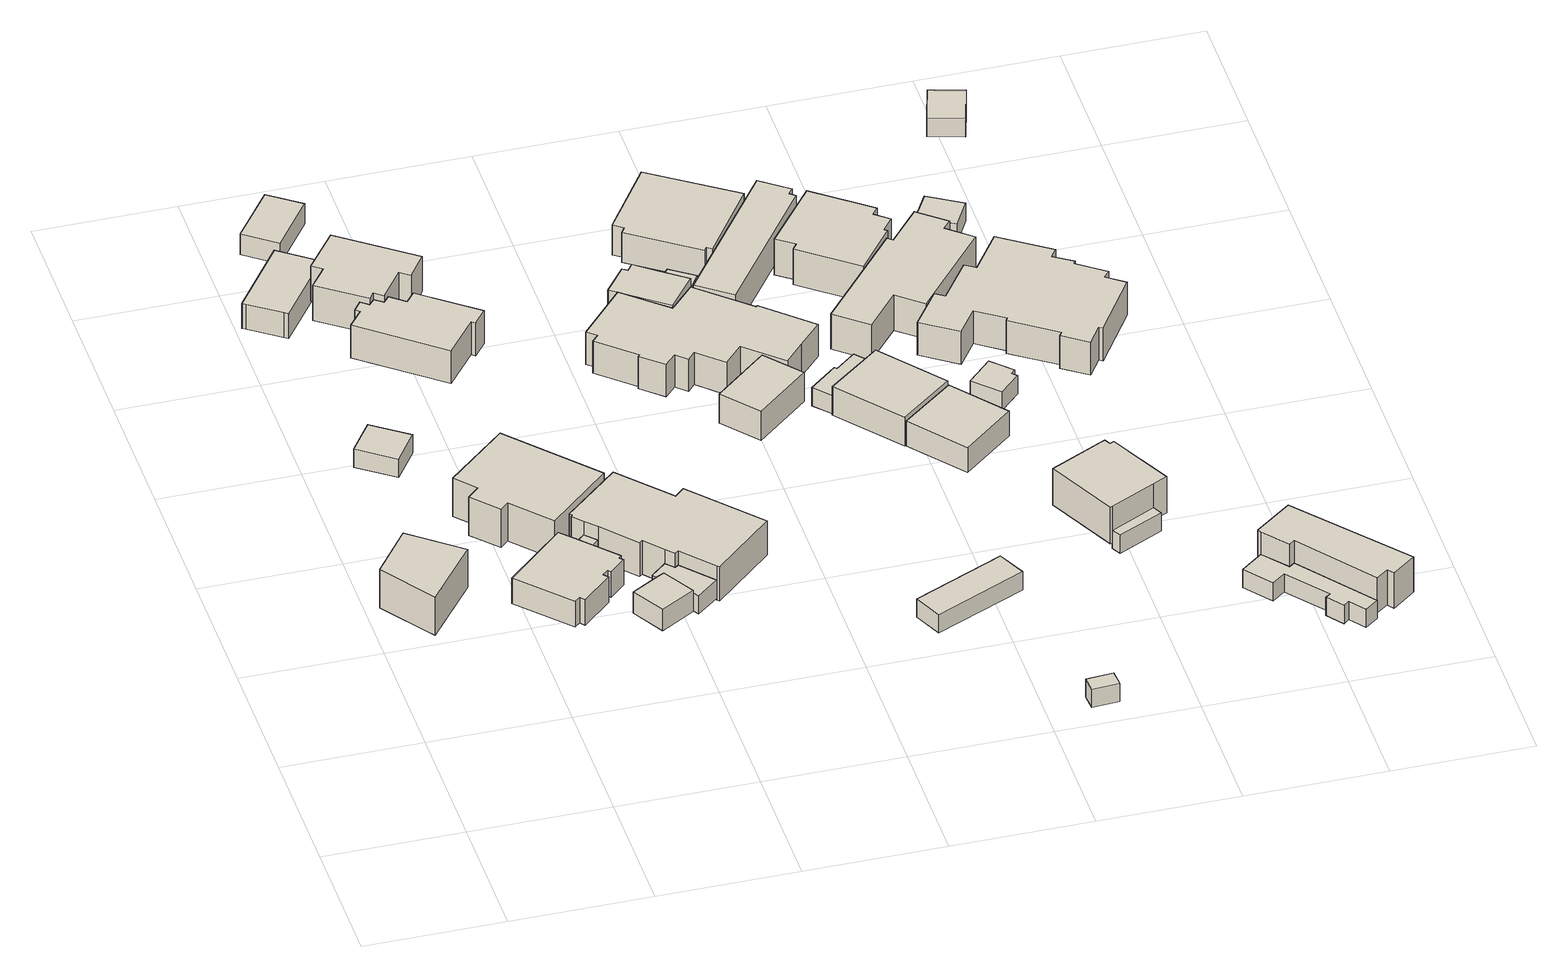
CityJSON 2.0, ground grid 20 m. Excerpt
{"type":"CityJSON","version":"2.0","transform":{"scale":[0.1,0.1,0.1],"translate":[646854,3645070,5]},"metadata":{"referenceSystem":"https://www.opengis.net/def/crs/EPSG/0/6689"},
"CityObjects":{
"building1":{"type":"Building","attributes":{"対照番号":"32159","class":"3001","usage":"411","yearOfConstruction":1996,"measuredHeight":7.1,"storeysAboveGround":2,"storeysBelowGround":0,"RiverFloodingRiskAttribute.description":"1","RiverFloodingRiskAttribute.rank":"3","RiverFloodingRiskAttribute.depth":3.49,"RiverFloodingRiskAttribute.adminType":"1","RiverFloodingRiskAttribute.scale":"2","RiverFloodingRiskAttribute.duration":63.1,"HighTideRiskAttribute.description":"1","HighTideRiskAttribute.rankOrg":"4","HighTideRiskAttribute.depth":1.55,"BuildingDetailAttribute.totalFloorArea":108,"BuildingDetailAttribute.buildingFootprintArea":60,"BuildingDetailAttribute.buildingStructureType":"604","BuildingDetailAttribute.buildingStructureOrgType":"604","BuildingDetailAttribute.urbanPlanType":"21","BuildingDetailAttribute.majorUsage":"411","BuildingDetailAttribute.orgUsage2":"4111","BuildingDetailAttribute.surveyYear":2022,"BuildingIDAttribute.prefecture":"43","BuildingIDAttribute.city":"43206"},"geometry":[{"type":"Solid","lod":"1","boundaries":[[[[0,1,2,3]],[[2,4,5,3]],[[1,6,4,2]],[[0,7,6,1]],[[3,5,7,0]],[[4,6,7,5]]]]}]},
"building2":{"type":"Building","attributes":{"class":"3003","usage":"461","yearOfConstruction":"0001","measuredHeight":-9999,"storeysAboveGround":9999,"storeysBelowGround":9999,"RiverFloodingRiskAttribute.description":"1","RiverFloodingRiskAttribute.rank":"3","RiverFloodingRiskAttribute.depth":3.47,"RiverFloodingRiskAttribute.adminType":"1","RiverFloodingRiskAttribute.scale":"2","RiverFloodingRiskAttribute.duration":28.4,"HighTideRiskAttribute.description":"1","HighTideRiskAttribute.rankOrg":"4","HighTideRiskAttribute.depth":2.12,"BuildingDetailAttribute.totalFloorArea":-9999,"BuildingDetailAttribute.buildingFootprintArea":-9999,"BuildingDetailAttribute.buildingStructureType":"611","BuildingDetailAttribute.buildingStructureOrgType":"611","BuildingDetailAttribute.urbanPlanType":"21","BuildingDetailAttribute.majorUsage":"461","BuildingDetailAttribute.orgUsage2":"9999","BuildingDetailAttribute.surveyYear":"0001","BuildingIDAttribute.prefecture":"43","BuildingIDAttribute.city":"43206"},"geometry":[{"type":"Solid","lod":"1","boundaries":[[[[8,9,10,11]],[[10,12,13,11]],[[9,14,12,10]],[[8,15,14,9]],[[11,13,15,8]],[[12,14,15,13]]]]}]},
"building3":{"type":"Building","attributes":{"対照番号":"32156","class":"3001","usage":"411","yearOfConstruction":"0001","measuredHeight":5.7,"storeysAboveGround":2,"storeysBelowGround":0,"RiverFloodingRiskAttribute.description":"1","RiverFloodingRiskAttribute.rank":"3","RiverFloodingRiskAttribute.depth":3.27,"RiverFloodingRiskAttribute.adminType":"1","RiverFloodingRiskAttribute.scale":"2","RiverFloodingRiskAttribute.duration":23.8,"HighTideRiskAttribute.description":"1","HighTideRiskAttribute.rankOrg":"4","HighTideRiskAttribute.depth":1.44,"BuildingDetailAttribute.totalFloorArea":180,"BuildingDetailAttribute.buildingFootprintArea":120,"BuildingDetailAttribute.buildingStructureType":"601","BuildingDetailAttribute.buildingStructureOrgType":"601","BuildingDetailAttribute.urbanPlanType":"21","BuildingDetailAttribute.majorUsage":"411","BuildingDetailAttribute.orgUsage2":"4111","BuildingDetailAttribute.surveyYear":2022,"BuildingIDAttribute.prefecture":"43","BuildingIDAttribute.city":"43206"},"geometry":[{"type":"Solid","lod":"1","boundaries":[[[[16,17,18,19,20,21,22,23,24,25,26,27,28,29]],[[28,30,31,29]],[[27,32,30,28]],[[26,33,32,27]],[[25,34,33,26]],[[24,35,34,25]],[[23,36,35,24]],[[22,37,36,23]],[[21,38,37,22]],[[20,39,38,21]],[[19,40,39,20]],[[18,41,40,19]],[[17,42,41,18]],[[16,43,42,17]],[[29,31,43,16]],[[30,32,33,34,35,36,37,38,39,40,41,42,43,31]]]]}]},
"building4":{"type":"Building","attributes":{"対照番号":"32225","class":"3001","usage":"411","yearOfConstruction":1994,"measuredHeight":4.4,"storeysAboveGround":1,"storeysBelowGround":0,"RiverFloodingRiskAttribute.description":"1","RiverFloodingRiskAttribute.rank":"3","RiverFloodingRiskAttribute.depth":3.31,"RiverFloodingRiskAttribute.adminType":"1","RiverFloodingRiskAttribute.scale":"2","RiverFloodingRiskAttribute.duration":29.3,"HighTideRiskAttribute.description":"1","HighTideRiskAttribute.rankOrg":"4","HighTideRiskAttribute.depth":1.59,"BuildingDetailAttribute.totalFloorArea":74,"BuildingDetailAttribute.buildingFootprintArea":74,"BuildingDetailAttribute.buildingStructureType":"604","BuildingDetailAttribute.buildingStructureOrgType":"604","BuildingDetailAttribute.urbanPlanType":"21","BuildingDetailAttribute.majorUsage":"411","BuildingDetailAttribute.orgUsage2":"4111","BuildingDetailAttribute.surveyYear":2022,"BuildingIDAttribute.prefecture":"43","BuildingIDAttribute.city":"43206"},"geometry":[{"type":"Solid","lod":"1","boundaries":[[[[44,45,46,47,48,49]],[[48,50,51,49]],[[47,52,50,48]],[[46,53,52,47]],[[45,54,53,46]],[[44,55,54,45]],[[49,51,55,44]],[[50,52,53,54,55,51]]]]}]},
"building5":{"type":"Building","attributes":{"対照番号":"32160","class":"3001","usage":"411","yearOfConstruction":1995,"measuredHeight":8.2,"storeysAboveGround":2,"storeysBelowGround":0,"RiverFloodingRiskAttribute.description":"1","RiverFloodingRiskAttribute.rank":"3","RiverFloodingRiskAttribute.depth":3.23,"RiverFloodingRiskAttribute.adminType":"1","RiverFloodingRiskAttribute.scale":"2","RiverFloodingRiskAttribute.duration":25.5,"HighTideRiskAttribute.description":"1","HighTideRiskAttribute.rankOrg":"4","HighTideRiskAttribute.depth":1.36,"BuildingDetailAttribute.totalFloorArea":211,"BuildingDetailAttribute.buildingFootprintArea":147,"BuildingDetailAttribute.buildingStructureType":"601","BuildingDetailAttribute.buildingStructureOrgType":"601","BuildingDetailAttribute.urbanPlanType":"21","BuildingDetailAttribute.majorUsage":"411","BuildingDetailAttribute.orgUsage2":"4111","BuildingDetailAttribute.surveyYear":2022,"BuildingIDAttribute.prefecture":"43","BuildingIDAttribute.city":"43206"},"geometry":[{"type":"Solid","lod":"1","boundaries":[[[[56,57,58,59,60,61,62,63]],[[62,64,65,63]],[[61,66,64,62]],[[60,67,66,61]],[[59,68,67,60]],[[58,69,68,59]],[[57,70,69,58]],[[56,71,70,57]],[[63,65,71,56]],[[64,66,67,68,69,70,71,65]]]]}]},
"building6":{"type":"Building","attributes":{"class":"3003","usage":"461","yearOfConstruction":"0001","measuredHeight":-9999,"storeysAboveGround":9999,"storeysBelowGround":9999,"RiverFloodingRiskAttribute.description":"1","RiverFloodingRiskAttribute.rank":"3","RiverFloodingRiskAttribute.depth":3.23,"RiverFloodingRiskAttribute.adminType":"1","RiverFloodingRiskAttribute.scale":"2","RiverFloodingRiskAttribute.duration":23.8,"HighTideRiskAttribute.description":"1","HighTideRiskAttribute.rankOrg":"4","HighTideRiskAttribute.depth":1.39,"BuildingDetailAttribute.totalFloorArea":-9999,"BuildingDetailAttribute.buildingFootprintArea":-9999,"BuildingDetailAttribute.buildingStructureType":"611","BuildingDetailAttribute.buildingStructureOrgType":"611","BuildingDetailAttribute.urbanPlanType":"21","BuildingDetailAttribute.majorUsage":"461","BuildingDetailAttribute.orgUsage2":"9999","BuildingDetailAttribute.surveyYear":"0001","BuildingIDAttribute.prefecture":"43","BuildingIDAttribute.city":"43206"},"geometry":[{"type":"Solid","lod":"1","boundaries":[[[[72,73,74,75]],[[74,76,77,75]],[[73,78,76,74]],[[72,79,78,73]],[[75,77,79,72]],[[76,78,79,77]]]]}]},
"building7":{"type":"Building","attributes":{"対照番号":"32155","class":"3001","usage":"411","yearOfConstruction":"0001","measuredHeight":4,"storeysAboveGround":1,"storeysBelowGround":0,"RiverFloodingRiskAttribute.description":"1","RiverFloodingRiskAttribute.rank":"3","RiverFloodingRiskAttribute.depth":3.7,"RiverFloodingRiskAttribute.adminType":"1","RiverFloodingRiskAttribute.scale":"2","RiverFloodingRiskAttribute.duration":27.9,"HighTideRiskAttribute.description":"1","HighTideRiskAttribute.rankOrg":"4","HighTideRiskAttribute.depth":1.12,"BuildingDetailAttribute.totalFloorArea":32,"BuildingDetailAttribute.buildingFootprintArea":32,"BuildingDetailAttribute.buildingStructureType":"601","BuildingDetailAttribute.buildingStructureOrgType":"601","BuildingDetailAttribute.urbanPlanType":"21","BuildingDetailAttribute.majorUsage":"411","BuildingDetailAttribute.orgUsage2":"4111","BuildingDetailAttribute.surveyYear":2022,"BuildingIDAttribute.prefecture":"43","BuildingIDAttribute.city":"43206"},"geometry":[{"type":"Solid","lod":"1","boundaries":[[[[80,81,82,83,84]],[[83,85,86,84]],[[82,87,85,83]],[[81,88,87,82]],[[80,89,88,81]],[[84,86,89,80]],[[85,87,88,89,86]]]]}]},
"building8":{"type":"Building","attributes":{"class":"3001","usage":"461","yearOfConstruction":"0001","measuredHeight":3.7,"storeysAboveGround":9999,"storeysBelowGround":9999,"RiverFloodingRiskAttribute.description":"1","RiverFloodingRiskAttribute.rank":"1","RiverFloodingRiskAttribute.depth":0.01,"RiverFloodingRiskAttribute.adminType":"1","RiverFloodingRiskAttribute.scale":"1","RiverFloodingRiskAttribute.duration":29.3,"HighTideRiskAttribute.description":"1","HighTideRiskAttribute.rankOrg":"4","HighTideRiskAttribute.depth":1.76,"BuildingDetailAttribute.totalFloorArea":-9999,"BuildingDetailAttribute.buildingFootprintArea":-9999,"BuildingDetailAttribute.buildingStructureType":"611","BuildingDetailAttribute.buildingStructureOrgType":"611","BuildingDetailAttribute.urbanPlanType":"21","BuildingDetailAttribute.majorUsage":"461","BuildingDetailAttribute.orgUsage2":"9999","BuildingDetailAttribute.surveyYear":"0001","BuildingIDAttribute.prefecture":"43","BuildingIDAttribute.city":"43206"},"geometry":[{"type":"Solid","lod":"1","boundaries":[[[[90,91,92,93]],[[92,94,95,93]],[[91,96,94,92]],[[90,97,96,91]],[[93,95,97,90]],[[94,96,97,95]]]]}]},
"building9":{"type":"Building","attributes":{"対照番号":"32165","class":"3001","usage":"411","yearOfConstruction":"0001","measuredHeight":6.4,"storeysAboveGround":2,"storeysBelowGround":0,"RiverFloodingRiskAttribute.description":"1","RiverFloodingRiskAttribute.rank":"2","RiverFloodingRiskAttribute.depth":2.99,"RiverFloodingRiskAttribute.adminType":"1","RiverFloodingRiskAttribute.scale":"2","RiverFloodingRiskAttribute.duration":24.2,"HighTideRiskAttribute.description":"1","HighTideRiskAttribute.rankOrg":"4","HighTideRiskAttribute.depth":1.83,"BuildingDetailAttribute.totalFloorArea":191,"BuildingDetailAttribute.buildingFootprintArea":127,"BuildingDetailAttribute.buildingStructureType":"601","BuildingDetailAttribute.buildingStructureOrgType":"601","BuildingDetailAttribute.urbanPlanType":"21","BuildingDetailAttribute.majorUsage":"411","BuildingDetailAttribute.orgUsage2":"4111","BuildingDetailAttribute.surveyYear":2022,"BuildingIDAttribute.prefecture":"43","BuildingIDAttribute.city":"43206"},"geometry":[{"type":"Solid","lod":"1","boundaries":[[[[98,99,100,101,102,103,104,105,106,107,108,109,110,111]],[[110,112,113,111]],[[109,114,112,110]],[[108,115,114,109]],[[107,116,115,108]],[[106,117,116,107]],[[105,118,117,106]],[[104,119,118,105]],[[103,120,119,104]],[[102,121,120,103]],[[101,122,121,102]],[[100,123,122,101]],[[99,124,123,100]],[[98,125,124,99]],[[111,113,125,98]],[[112,114,115,116,117,118,119,120,121,122,123,124,125,113]]]]}]},
"building10":{"type":"Building","attributes":{"対照番号":"32216","class":"3001","usage":"411","yearOfConstruction":1990,"measuredHeight":7.5,"storeysAboveGround":2,"storeysBelowGround":0,"RiverFloodingRiskAttribute.description":"1","RiverFloodingRiskAttribute.rank":"2","RiverFloodingRiskAttribute.depth":2.83,"RiverFloodingRiskAttribute.adminType":"1","RiverFloodingRiskAttribute.scale":"2","RiverFloodingRiskAttribute.duration":21.7,"HighTideRiskAttribute.description":"1","HighTideRiskAttribute.rankOrg":"4","HighTideRiskAttribute.depth":1.32,"BuildingDetailAttribute.totalFloorArea":242,"BuildingDetailAttribute.buildingFootprintArea":161,"BuildingDetailAttribute.buildingStructureType":"601","BuildingDetailAttribute.buildingStructureOrgType":"601","BuildingDetailAttribute.urbanPlanType":"21","BuildingDetailAttribute.majorUsage":"411","BuildingDetailAttribute.orgUsage2":"4111","BuildingDetailAttribute.surveyYear":2022,"BuildingIDAttribute.prefecture":"43","BuildingIDAttribute.city":"43206"},"geometry":[{"type":"Solid","lod":"1","boundaries":[[[[126,127,128,129,130,131,132,133,134,135]],[[134,136,137,135]],[[133,138,136,134]],[[132,139,138,133]],[[131,140,139,132]],[[130,141,140,131]],[[129,142,141,130]],[[128,143,142,129]],[[127,144,143,128]],[[126,145,144,127]],[[135,137,145,126]],[[136,138,139,140,141,142,143,144,145,137]]]]}]},
"building11":{"type":"Building","attributes":{"class":"3003","usage":"461","yearOfConstruction":"0001","measuredHeight":-9999,"storeysAboveGround":9999,"storeysBelowGround":9999,"RiverFloodingRiskAttribute.description":"1","RiverFloodingRiskAttribute.rank":"3","RiverFloodingRiskAttribute.depth":3.06,"RiverFloodingRiskAttribute.adminType":"1","RiverFloodingRiskAttribute.scale":"2","RiverFloodingRiskAttribute.duration":23.8,"HighTideRiskAttribute.description":"1","HighTideRiskAttribute.rankOrg":"4","HighTideRiskAttribute.depth":1.4,"BuildingDetailAttribute.totalFloorArea":-9999,"BuildingDetailAttribute.buildingFootprintArea":-9999,"BuildingDetailAttribute.buildingStructureType":"611","BuildingDetailAttribute.buildingStructureOrgType":"611","BuildingDetailAttribute.urbanPlanType":"21","BuildingDetailAttribute.majorUsage":"461","BuildingDetailAttribute.orgUsage2":"9999","BuildingDetailAttribute.surveyYear":"0001","BuildingIDAttribute.prefecture":"43","BuildingIDAttribute.city":"43206"},"geometry":[{"type":"Solid","lod":"1","boundaries":[[[[146,147,148,149,150,151,152,153,154]],[[153,155,156,154]],[[152,157,155,153]],[[151,158,157,152]],[[150,159,158,151]],[[149,160,159,150]],[[148,161,160,149]],[[147,162,161,148]],[[146,163,162,147]],[[154,156,163,146]],[[155,157,158,159,160,161,162,163,156]]]]}]},
"building12":{"type":"Building","attributes":{"対照番号":"32157","class":"3001","usage":"411","yearOfConstruction":"0001","measuredHeight":7.3,"storeysAboveGround":2,"storeysBelowGround":0,"RiverFloodingRiskAttribute.description":"1","RiverFloodingRiskAttribute.rank":"3","RiverFloodingRiskAttribute.depth":3.15,"RiverFloodingRiskAttribute.adminType":"1","RiverFloodingRiskAttribute.scale":"2","RiverFloodingRiskAttribute.duration":23.8,"HighTideRiskAttribute.description":"1","HighTideRiskAttribute.rankOrg":"4","HighTideRiskAttribute.depth":1.4,"BuildingDetailAttribute.totalFloorArea":399,"BuildingDetailAttribute.buildingFootprintArea":266,"BuildingDetailAttribute.buildingStructureType":"601","BuildingDetailAttribute.buildingStructureOrgType":"601","BuildingDetailAttribute.urbanPlanType":"21","BuildingDetailAttribute.majorUsage":"411","BuildingDetailAttribute.orgUsage2":"4111","BuildingDetailAttribute.surveyYear":2022,"BuildingIDAttribute.prefecture":"43","BuildingIDAttribute.city":"43206"},"geometry":[{"type":"Solid","lod":"1","boundaries":[[[[164,165,166,167,168,169,170,171,172,173,174,175,176,177,178,179]],[[178,180,181,179]],[[177,182,180,178]],[[176,183,182,177]],[[175,184,183,176]],[[174,185,184,175]],[[173,186,185,174]],[[172,187,186,173]],[[171,188,187,172]],[[170,189,188,171]],[[169,190,189,170]],[[168,191,190,169]],[[167,192,191,168]],[[166,193,192,167]],[[165,194,193,166]],[[164,195,194,165]],[[179,181,195,164]],[[180,182,183,184,185,186,187,188,189,190,191,192,193,194,195,181]]]]}]},
"building13":{"type":"Building","attributes":{"対照番号":"32162","class":"3001","usage":"411","yearOfConstruction":1958,"measuredHeight":5.5,"storeysAboveGround":1,"storeysBelowGround":0,"RiverFloodingRiskAttribute.description":"1","RiverFloodingRiskAttribute.rank":"2","RiverFloodingRiskAttribute.depth":2.77,"RiverFloodingRiskAttribute.adminType":"1","RiverFloodingRiskAttribute.scale":"2","RiverFloodingRiskAttribute.duration":19.9,"HighTideRiskAttribute.description":"1","HighTideRiskAttribute.rankOrg":"4","HighTideRiskAttribute.depth":1.34,"BuildingDetailAttribute.totalFloorArea":32,"BuildingDetailAttribute.buildingFootprintArea":32,"BuildingDetailAttribute.buildingStructureType":"601","BuildingDetailAttribute.buildingStructureOrgType":"601","BuildingDetailAttribute.urbanPlanType":"21","BuildingDetailAttribute.majorUsage":"411","BuildingDetailAttribute.orgUsage2":"4111","BuildingDetailAttribute.surveyYear":2022,"BuildingIDAttribute.prefecture":"43","BuildingIDAttribute.city":"43206"},"geometry":[{"type":"Solid","lod":"1","boundaries":[[[[196,197,198,199,200,201,202]],[[201,203,204,202]],[[200,205,203,201]],[[199,206,205,200]],[[198,207,206,199]],[[197,208,207,198]],[[196,209,208,197]],[[202,204,209,196]],[[203,205,206,207,208,209,204]]]]}]},
"building14":{"type":"Building","attributes":{"対照番号":"32136","class":"3001","usage":"402","yearOfConstruction":2009,"measuredHeight":-9999,"storeysAboveGround":1,"storeysBelowGround":0,"RiverFloodingRiskAttribute.description":"1","RiverFloodingRiskAttribute.rank":"3","RiverFloodingRiskAttribute.depth":3.44,"RiverFloodingRiskAttribute.adminType":"1","RiverFloodingRiskAttribute.scale":"2","RiverFloodingRiskAttribute.duration":55.1,"HighTideRiskAttribute.description":"1","HighTideRiskAttribute.rankOrg":"2","HighTideRiskAttribute.depth":0.38,"BuildingDetailAttribute.totalFloorArea":66,"BuildingDetailAttribute.buildingFootprintArea":66,"BuildingDetailAttribute.buildingStructureType":"604","BuildingDetailAttribute.buildingStructureOrgType":"604","BuildingDetailAttribute.urbanPlanType":"21","BuildingDetailAttribute.majorUsage":"402","BuildingDetailAttribute.orgUsage2":"4023","BuildingDetailAttribute.surveyYear":2022,"BuildingIDAttribute.prefecture":"43","BuildingIDAttribute.city":"43206"},"geometry":[{"type":"Solid","lod":"1","boundaries":[[[[210,211,212,213]],[[212,214,215,213]],[[211,216,214,212]],[[210,217,216,211]],[[213,215,217,210]],[[214,216,217,215]]]]}]},
"building15":{"type":"Building","attributes":{"対照番号":"32152","class":"3001","usage":"411","yearOfConstruction":1964,"measuredHeight":7.7,"storeysAboveGround":1,"storeysBelowGround":0,"RiverFloodingRiskAttribute.description":"1","RiverFloodingRiskAttribute.rank":"2","RiverFloodingRiskAttribute.depth":2.77,"RiverFloodingRiskAttribute.adminType":"1","RiverFloodingRiskAttribute.scale":"2","RiverFloodingRiskAttribute.duration":19.9,"HighTideRiskAttribute.description":"1","HighTideRiskAttribute.rankOrg":"4","HighTideRiskAttribute.depth":1.28,"BuildingDetailAttribute.totalFloorArea":314,"BuildingDetailAttribute.buildingFootprintArea":314,"BuildingDetailAttribute.buildingStructureType":"601","BuildingDetailAttribute.buildingStructureOrgType":"601","BuildingDetailAttribute.urbanPlanType":"21","BuildingDetailAttribute.majorUsage":"411","BuildingDetailAttribute.orgUsage2":"4111","BuildingDetailAttribute.surveyYear":2022,"BuildingIDAttribute.prefecture":"43","BuildingIDAttribute.city":"43206"},"geometry":[{"type":"Solid","lod":"1","boundaries":[[[[218,219,220,221,222,223,224,225,226,227,228,229,230,231,232,233,234,235,236]],[[235,237,238,236]],[[234,239,237,235]],[[233,240,239,234]],[[232,241,240,233]],[[231,242,241,232]],[[230,243,242,231]],[[229,244,243,230]],[[228,245,244,229]],[[227,246,245,228]],[[226,247,246,227]],[[225,248,247,226]],[[224,249,248,225]],[[223,250,249,224]],[[222,251,250,223]],[[221,252,251,222]],[[220,253,252,221]],[[219,254,253,220]],[[218,255,254,219]],[[236,238,255,218]],[[237,239,240,241,242,243,244,245,246,247,248,249,250,251,252,253,254,255,238]]]]}]},
"building16":{"type":"Building","attributes":{"対照番号":"32151","class":"3001","usage":"411","yearOfConstruction":1964,"measuredHeight":5.3,"storeysAboveGround":1,"storeysBelowGround":0,"RiverFloodingRiskAttribute.description":"1","RiverFloodingRiskAttribute.rank":"3","RiverFloodingRiskAttribute.depth":3.09,"RiverFloodingRiskAttribute.adminType":"1","RiverFloodingRiskAttribute.scale":"2","RiverFloodingRiskAttribute.duration":23.1,"HighTideRiskAttribute.description":"1","HighTideRiskAttribute.rankOrg":"4","HighTideRiskAttribute.depth":1.41,"BuildingDetailAttribute.totalFloorArea":60,"BuildingDetailAttribute.buildingFootprintArea":60,"BuildingDetailAttribute.buildingStructureType":"601","BuildingDetailAttribute.buildingStructureOrgType":"601","BuildingDetailAttribute.urbanPlanType":"21","BuildingDetailAttribute.majorUsage":"411","BuildingDetailAttribute.orgUsage2":"4111","BuildingDetailAttribute.surveyYear":2022,"BuildingIDAttribute.prefecture":"43","BuildingIDAttribute.city":"43206"},"geometry":[{"type":"Solid","lod":"1","boundaries":[[[[256,257,258,259]],[[258,260,261,259]],[[257,262,260,258]],[[256,263,262,257]],[[259,261,263,256]],[[260,262,263,261]]]]}]},
"building17":{"type":"Building","attributes":{"対照番号":"32078","class":"3001","usage":"452","yearOfConstruction":"0001","measuredHeight":-9999,"storeysAboveGround":1,"storeysBelowGround":0,"RiverFloodingRiskAttribute.description":"1","RiverFloodingRiskAttribute.rank":"3","RiverFloodingRiskAttribute.depth":3.56,"RiverFloodingRiskAttribute.adminType":"1","RiverFloodingRiskAttribute.scale":"2","RiverFloodingRiskAttribute.duration":55.1,"HighTideRiskAttribute.description":"1","HighTideRiskAttribute.rankOrg":"1","HighTideRiskAttribute.depth":0.26,"BuildingDetailAttribute.totalFloorArea":9,"BuildingDetailAttribute.buildingFootprintArea":9,"BuildingDetailAttribute.buildingStructureType":"601","BuildingDetailAttribute.buildingStructureOrgType":"601","BuildingDetailAttribute.urbanPlanType":"21","BuildingDetailAttribute.majorUsage":"452","BuildingDetailAttribute.orgUsage2":"4521","BuildingDetailAttribute.surveyYear":2022,"BuildingIDAttribute.prefecture":"43","BuildingIDAttribute.city":"43206"},"geometry":[{"type":"Solid","lod":"1","boundaries":[[[[264,265,266,267]],[[266,268,269,267]],[[265,270,268,266]],[[264,271,270,265]],[[267,269,271,264]],[[268,270,271,269]]]]}]},
"building18":{"type":"Building","attributes":{"class":"3003","usage":"461","yearOfConstruction":"0001","measuredHeight":-9999,"storeysAboveGround":9999,"storeysBelowGround":9999,"RiverFloodingRiskAttribute.description":"1","RiverFloodingRiskAttribute.rank":"2","RiverFloodingRiskAttribute.depth":2.81,"RiverFloodingRiskAttribute.adminType":"1","RiverFloodingRiskAttribute.scale":"2","RiverFloodingRiskAttribute.duration":19.9,"HighTideRiskAttribute.description":"1","HighTideRiskAttribute.rankOrg":"4","HighTideRiskAttribute.depth":1.3,"BuildingDetailAttribute.totalFloorArea":-9999,"BuildingDetailAttribute.buildingFootprintArea":-9999,"BuildingDetailAttribute.buildingStructureType":"611","BuildingDetailAttribute.buildingStructureOrgType":"611","BuildingDetailAttribute.urbanPlanType":"21","BuildingDetailAttribute.majorUsage":"461","BuildingDetailAttribute.orgUsage2":"9999","BuildingDetailAttribute.surveyYear":"0001","BuildingIDAttribute.prefecture":"43","BuildingIDAttribute.city":"43206"},"geometry":[{"type":"Solid","lod":"1","boundaries":[[[[272,273,274,275]],[[274,276,277,275]],[[273,278,276,274]],[[272,279,278,273]],[[275,277,279,272]],[[276,278,279,277]]]]}]},
"building19":{"type":"Building","attributes":{"対照番号":"32222","class":"3001","usage":"411","yearOfConstruction":1950,"measuredHeight":6.8,"storeysAboveGround":2,"storeysBelowGround":0,"RiverFloodingRiskAttribute.description":"1","RiverFloodingRiskAttribute.rank":"2","RiverFloodingRiskAttribute.depth":2.84,"RiverFloodingRiskAttribute.adminType":"1","RiverFloodingRiskAttribute.scale":"2","RiverFloodingRiskAttribute.duration":22.4,"HighTideRiskAttribute.description":"1","HighTideRiskAttribute.rankOrg":"4","HighTideRiskAttribute.depth":1.65,"BuildingDetailAttribute.totalFloorArea":144,"BuildingDetailAttribute.buildingFootprintArea":96,"BuildingDetailAttribute.buildingStructureType":"601","BuildingDetailAttribute.buildingStructureOrgType":"601","BuildingDetailAttribute.urbanPlanType":"21","BuildingDetailAttribute.majorUsage":"411","BuildingDetailAttribute.orgUsage2":"4111","BuildingDetailAttribute.surveyYear":2022,"BuildingIDAttribute.prefecture":"43","BuildingIDAttribute.city":"43206"},"geometry":[{"type":"Solid","lod":"1","boundaries":[[[[280,281,282,283,284,285,286,287]],[[286,288,289,287]],[[285,290,288,286]],[[284,291,290,285]],[[283,292,291,284]],[[282,293,292,283]],[[281,294,293,282]],[[280,295,294,281]],[[287,289,295,280]],[[288,290,291,292,293,294,295,289]]]]}]},
"building20":{"type":"Building","attributes":{"class":"3003","usage":"461","yearOfConstruction":"0001","measuredHeight":-9999,"storeysAboveGround":9999,"storeysBelowGround":9999,"RiverFloodingRiskAttribute.description":"1","RiverFloodingRiskAttribute.rank":"2","RiverFloodingRiskAttribute.depth":2.95,"RiverFloodingRiskAttribute.adminType":"1","RiverFloodingRiskAttribute.scale":"2","RiverFloodingRiskAttribute.duration":18.8,"HighTideRiskAttribute.description":"1","HighTideRiskAttribute.rankOrg":"4","HighTideRiskAttribute.depth":1.25,"BuildingDetailAttribute.totalFloorArea":-9999,"BuildingDetailAttribute.buildingFootprintArea":-9999,"BuildingDetailAttribute.buildingStructureType":"611","BuildingDetailAttribute.buildingStructureOrgType":"611","BuildingDetailAttribute.urbanPlanType":"21","BuildingDetailAttribute.majorUsage":"461","BuildingDetailAttribute.orgUsage2":"9999","BuildingDetailAttribute.surveyYear":"0001","BuildingIDAttribute.prefecture":"43","BuildingIDAttribute.city":"43206"},"geometry":[{"type":"Solid","lod":"1","boundaries":[[[[296,297,298,299,300,301]],[[300,302,303,301]],[[299,304,302,300]],[[298,305,304,299]],[[297,306,305,298]],[[296,307,306,297]],[[301,303,307,296]],[[302,304,305,306,307,303]]]]}]},
"building21":{"type":"Building","attributes":{"対照番号":"32149","class":"3001","usage":"411","yearOfConstruction":1961,"measuredHeight":5.4,"storeysAboveGround":1,"storeysBelowGround":0,"RiverFloodingRiskAttribute.description":"1","RiverFloodingRiskAttribute.rank":"3","RiverFloodingRiskAttribute.depth":3.04,"RiverFloodingRiskAttribute.adminType":"1","RiverFloodingRiskAttribute.scale":"2","RiverFloodingRiskAttribute.duration":18.8,"HighTideRiskAttribute.description":"1","HighTideRiskAttribute.rankOrg":"4","HighTideRiskAttribute.depth":1.06,"BuildingDetailAttribute.totalFloorArea":87,"BuildingDetailAttribute.buildingFootprintArea":87,"BuildingDetailAttribute.buildingStructureType":"601","BuildingDetailAttribute.buildingStructureOrgType":"601","BuildingDetailAttribute.urbanPlanType":"21","BuildingDetailAttribute.majorUsage":"411","BuildingDetailAttribute.orgUsage2":"4111","BuildingDetailAttribute.surveyYear":2022,"BuildingIDAttribute.prefecture":"43","BuildingIDAttribute.city":"43206"},"geometry":[{"type":"Solid","lod":"1","boundaries":[[[[308,309,310,311]],[[310,312,313,311]],[[309,314,312,310]],[[308,315,314,309]],[[311,313,315,308]],[[312,314,315,313]]]]}]},
"building22":{"type":"Building","attributes":{"対照番号":"32217","class":"3001","usage":"411","yearOfConstruction":1970,"measuredHeight":6,"storeysAboveGround":2,"storeysBelowGround":0,"RiverFloodingRiskAttribute.description":"1","RiverFloodingRiskAttribute.rank":"1","RiverFloodingRiskAttribute.depth":0.01,"RiverFloodingRiskAttribute.adminType":"1","RiverFloodingRiskAttribute.scale":"1","RiverFloodingRiskAttribute.duration":19.9,"HighTideRiskAttribute.description":"1","HighTideRiskAttribute.rankOrg":"4","HighTideRiskAttribute.depth":2.26,"BuildingDetailAttribute.totalFloorArea":212,"BuildingDetailAttribute.buildingFootprintArea":142,"BuildingDetailAttribute.buildingStructureType":"601","BuildingDetailAttribute.buildingStructureOrgType":"601","BuildingDetailAttribute.urbanPlanType":"21","BuildingDetailAttribute.majorUsage":"411","BuildingDetailAttribute.orgUsage2":"4111","BuildingDetailAttribute.surveyYear":2022,"BuildingIDAttribute.prefecture":"43","BuildingIDAttribute.city":"43206"},"geometry":[{"type":"Solid","lod":"1","boundaries":[[[[316,317,318,319,320,321]],[[320,322,323,321]],[[319,324,322,320]],[[318,325,324,319]],[[317,326,325,318]],[[316,327,326,317]],[[321,323,327,316]],[[322,324,325,326,327,323]]]]}]},
"building23":{"type":"Building","attributes":{"対照番号":"32148","class":"3001","usage":"411","yearOfConstruction":1976,"measuredHeight":4.9,"storeysAboveGround":1,"storeysBelowGround":0,"RiverFloodingRiskAttribute.description":"1","RiverFloodingRiskAttribute.rank":"3","RiverFloodingRiskAttribute.depth":3.08,"RiverFloodingRiskAttribute.adminType":"1","RiverFloodingRiskAttribute.scale":"2","RiverFloodingRiskAttribute.duration":18.8,"HighTideRiskAttribute.description":"1","HighTideRiskAttribute.rankOrg":"4","HighTideRiskAttribute.depth":1.23,"BuildingDetailAttribute.totalFloorArea":48,"BuildingDetailAttribute.buildingFootprintArea":48,"BuildingDetailAttribute.buildingStructureType":"604","BuildingDetailAttribute.buildingStructureOrgType":"604","BuildingDetailAttribute.urbanPlanType":"21","BuildingDetailAttribute.majorUsage":"411","BuildingDetailAttribute.orgUsage2":"4111","BuildingDetailAttribute.surveyYear":2022,"BuildingIDAttribute.prefecture":"43","BuildingIDAttribute.city":"43206"},"geometry":[{"type":"Solid","lod":"1","boundaries":[[[[328,329,330,331]],[[330,332,333,331]],[[329,334,332,330]],[[328,335,334,329]],[[331,333,335,328]],[[332,334,335,333]]]]}]},
"building24":{"type":"Building","attributes":{"対照番号":"32154","class":"3001","usage":"402","yearOfConstruction":1982,"measuredHeight":8.4,"storeysAboveGround":2,"storeysBelowGround":0,"RiverFloodingRiskAttribute.description":"1","RiverFloodingRiskAttribute.rank":"3","RiverFloodingRiskAttribute.depth":3.11,"RiverFloodingRiskAttribute.adminType":"1","RiverFloodingRiskAttribute.scale":"2","RiverFloodingRiskAttribute.duration":22.9,"HighTideRiskAttribute.description":"1","HighTideRiskAttribute.rankOrg":"1","HighTideRiskAttribute.depth":0.08,"BuildingDetailAttribute.totalFloorArea":130,"BuildingDetailAttribute.buildingFootprintArea":65,"BuildingDetailAttribute.buildingStructureType":"604","BuildingDetailAttribute.buildingStructureOrgType":"604","BuildingDetailAttribute.urbanPlanType":"21","BuildingDetailAttribute.majorUsage":"402","BuildingDetailAttribute.orgUsage2":"4021","BuildingDetailAttribute.surveyYear":2022,"BuildingIDAttribute.prefecture":"43","BuildingIDAttribute.city":"43206"},"geometry":[{"type":"Solid","lod":"1","boundaries":[[[[336,337,338,339,340,341,342,343]],[[342,344,345,343]],[[341,346,344,342]],[[340,347,346,341]],[[339,348,347,340]],[[338,349,348,339]],[[337,350,349,338]],[[336,351,350,337]],[[343,345,351,336]],[[344,346,347,348,349,350,351,345]]]]}]},
"building25":{"type":"Building","attributes":{"対照番号":"32209","class":"3001","usage":"411","yearOfConstruction":1970,"measuredHeight":7.7,"storeysAboveGround":2,"storeysBelowGround":0,"RiverFloodingRiskAttribute.description":"1","RiverFloodingRiskAttribute.rank":"1","RiverFloodingRiskAttribute.depth":0.03,"RiverFloodingRiskAttribute.adminType":"1","RiverFloodingRiskAttribute.scale":"1","RiverFloodingRiskAttribute.duration":21.2,"HighTideRiskAttribute.description":"1","HighTideRiskAttribute.rankOrg":"4","HighTideRiskAttribute.depth":2.19,"BuildingDetailAttribute.totalFloorArea":170,"BuildingDetailAttribute.buildingFootprintArea":113,"BuildingDetailAttribute.buildingStructureType":"601","BuildingDetailAttribute.buildingStructureOrgType":"601","BuildingDetailAttribute.urbanPlanType":"21","BuildingDetailAttribute.majorUsage":"411","BuildingDetailAttribute.orgUsage2":"4111","BuildingDetailAttribute.surveyYear":2022,"BuildingIDAttribute.prefecture":"43","BuildingIDAttribute.city":"43206"},"geometry":[{"type":"Solid","lod":"1","boundaries":[[[[352,353,354,355,356,357,358,359,360,361]],[[360,362,363,361]],[[359,364,362,360]],[[358,365,364,359]],[[357,366,365,358]],[[356,367,366,357]],[[355,368,367,356]],[[354,369,368,355]],[[353,370,369,354]],[[352,371,370,353]],[[361,363,371,352]],[[362,364,365,366,367,368,369,370,371,363]]]]}]},
"building26":{"type":"Building","attributes":{"class":"3003","usage":"461","yearOfConstruction":"0001","measuredHeight":-9999,"storeysAboveGround":9999,"storeysBelowGround":9999,"RiverFloodingRiskAttribute.description":"1","RiverFloodingRiskAttribute.rank":"3","RiverFloodingRiskAttribute.depth":3.4,"RiverFloodingRiskAttribute.adminType":"1","RiverFloodingRiskAttribute.scale":"2","RiverFloodingRiskAttribute.duration":22.2,"HighTideRiskAttribute.description":"1","HighTideRiskAttribute.rankOrg":"4","HighTideRiskAttribute.depth":2.94,"BuildingDetailAttribute.totalFloorArea":-9999,"BuildingDetailAttribute.buildingFootprintArea":-9999,"BuildingDetailAttribute.buildingStructureType":"611","BuildingDetailAttribute.buildingStructureOrgType":"611","BuildingDetailAttribute.urbanPlanType":"21","BuildingDetailAttribute.majorUsage":"461","BuildingDetailAttribute.orgUsage2":"9999","BuildingDetailAttribute.surveyYear":"0001","BuildingIDAttribute.prefecture":"43","BuildingIDAttribute.city":"43206"},"geometry":[{"type":"Solid","lod":"1","boundaries":[[[[372,373,374,375]],[[374,376,377,375]],[[373,378,376,374]],[[372,379,378,373]],[[375,377,379,372]],[[376,378,379,377]]]]}]},
"building27":{"type":"Building","attributes":{"対照番号":"32164","class":"3001","usage":"411","yearOfConstruction":1987,"measuredHeight":-9999,"storeysAboveGround":1,"storeysBelowGround":0,"RiverFloodingRiskAttribute.description":"1","RiverFloodingRiskAttribute.rank":"2","RiverFloodingRiskAttribute.depth":2.86,"RiverFloodingRiskAttribute.adminType":"1","RiverFloodingRiskAttribute.scale":"2","RiverFloodingRiskAttribute.duration":18.8,"HighTideRiskAttribute.description":"1","HighTideRiskAttribute.rankOrg":"3","HighTideRiskAttribute.depth":0.85,"BuildingDetailAttribute.totalFloorArea":30,"BuildingDetailAttribute.buildingFootprintArea":30,"BuildingDetailAttribute.buildingStructureType":"601","BuildingDetailAttribute.buildingStructureOrgType":"601","BuildingDetailAttribute.urbanPlanType":"21","BuildingDetailAttribute.majorUsage":"411","BuildingDetailAttribute.orgUsage2":"4111","BuildingDetailAttribute.surveyYear":2022,"BuildingIDAttribute.prefecture":"43","BuildingIDAttribute.city":"43206"},"geometry":[{"type":"Solid","lod":"1","boundaries":[[[[380,381,382,383,384,385]],[[384,386,387,385]],[[383,388,386,384]],[[382,389,388,383]],[[381,390,389,382]],[[380,391,390,381]],[[385,387,391,380]],[[386,388,389,390,391,387]]]]}]},
"building28":{"type":"Building","attributes":{"対照番号":"32153","class":"3001","usage":"411","yearOfConstruction":1970,"measuredHeight":8,"storeysAboveGround":2,"storeysBelowGround":0,"RiverFloodingRiskAttribute.description":"1","RiverFloodingRiskAttribute.rank":"2","RiverFloodingRiskAttribute.depth":2.8,"RiverFloodingRiskAttribute.adminType":"1","RiverFloodingRiskAttribute.scale":"2","RiverFloodingRiskAttribute.duration":21.2,"HighTideRiskAttribute.description":"1","HighTideRiskAttribute.rankOrg":"4","HighTideRiskAttribute.depth":1.71,"BuildingDetailAttribute.totalFloorArea":175,"BuildingDetailAttribute.buildingFootprintArea":117,"BuildingDetailAttribute.buildingStructureType":"601","BuildingDetailAttribute.buildingStructureOrgType":"601","BuildingDetailAttribute.urbanPlanType":"21","BuildingDetailAttribute.majorUsage":"411","BuildingDetailAttribute.orgUsage2":"4111","BuildingDetailAttribute.surveyYear":2022,"BuildingIDAttribute.prefecture":"43","BuildingIDAttribute.city":"43206"},"geometry":[{"type":"Solid","lod":"1","boundaries":[[[[392,393,394,395,396,397,398,399,400,401]],[[400,402,403,401]],[[399,404,402,400]],[[398,405,404,399]],[[397,406,405,398]],[[396,407,406,397]],[[395,408,407,396]],[[394,409,408,395]],[[393,410,409,394]],[[392,411,410,393]],[[401,403,411,392]],[[402,404,405,406,407,408,409,410,411,403]]]]}]},
"building29":{"type":"Building","attributes":{"対照番号":"32150","class":"3001","usage":"411","yearOfConstruction":1906,"measuredHeight":7.1,"storeysAboveGround":1,"storeysBelowGround":0,"RiverFloodingRiskAttribute.description":"1","RiverFloodingRiskAttribute.rank":"2","RiverFloodingRiskAttribute.depth":2.71,"RiverFloodingRiskAttribute.adminType":"1","RiverFloodingRiskAttribute.scale":"2","RiverFloodingRiskAttribute.duration":25.6,"HighTideRiskAttribute.description":"1","HighTideRiskAttribute.rankOrg":"4","HighTideRiskAttribute.depth":1.18,"BuildingDetailAttribute.totalFloorArea":349,"BuildingDetailAttribute.buildingFootprintArea":349,"BuildingDetailAttribute.buildingStructureType":"601","BuildingDetailAttribute.buildingStructureOrgType":"601","BuildingDetailAttribute.urbanPlanType":"21","BuildingDetailAttribute.majorUsage":"411","BuildingDetailAttribute.orgUsage2":"4111","BuildingDetailAttribute.surveyYear":2022,"BuildingIDAttribute.prefecture":"43","BuildingIDAttribute.city":"43206"},"geometry":[{"type":"Solid","lod":"1","boundaries":[[[[412,413,414,415,416,417,418,419,420,421,422,423,424,425,426,427,428,429,430,431,432,433]],[[432,434,435,433]],[[431,436,434,432]],[[430,437,436,431]],[[429,438,437,430]],[[428,439,438,429]],[[427,440,439,428]],[[426,441,440,427]],[[425,442,441,426]],[[424,443,442,425]],[[423,444,443,424]],[[422,445,444,423]],[[421,446,445,422]],[[420,447,446,421]],[[419,448,447,420]],[[418,449,448,419]],[[417,450,449,418]],[[416,451,450,417]],[[415,452,451,416]],[[414,453,452,415]],[[413,454,453,414]],[[412,455,454,413]],[[433,435,455,412]],[[434,436,437,438,439,440,441,442,443,444,445,446,447,448,449,450,451,452,453,454,455,435]]]]}]},
"building30":{"type":"Building","attributes":{"class":"3003","usage":"461","yearOfConstruction":"0001","measuredHeight":-9999,"storeysAboveGround":9999,"storeysBelowGround":9999,"RiverFloodingRiskAttribute.description":"1","RiverFloodingRiskAttribute.rank":"3","RiverFloodingRiskAttribute.depth":3.25,"RiverFloodingRiskAttribute.adminType":"1","RiverFloodingRiskAttribute.scale":"2","RiverFloodingRiskAttribute.duration":22.2,"HighTideRiskAttribute.description":"1","HighTideRiskAttribute.rankOrg":"4","HighTideRiskAttribute.depth":1.12,"BuildingDetailAttribute.totalFloorArea":-9999,"BuildingDetailAttribute.buildingFootprintArea":-9999,"BuildingDetailAttribute.buildingStructureType":"611","BuildingDetailAttribute.buildingStructureOrgType":"611","BuildingDetailAttribute.urbanPlanType":"21","BuildingDetailAttribute.majorUsage":"461","BuildingDetailAttribute.orgUsage2":"9999","BuildingDetailAttribute.surveyYear":"0001","BuildingIDAttribute.prefecture":"43","BuildingIDAttribute.city":"43206"},"geometry":[{"type":"Solid","lod":"1","boundaries":[[[[456,457,458,459,460,461,462,463,464,465,466,467]],[[466,468,469,467]],[[465,470,468,466]],[[464,471,470,465]],[[463,472,471,464]],[[462,473,472,463]],[[461,474,473,462]],[[460,475,474,461]],[[459,476,475,460]],[[458,477,476,459]],[[457,478,477,458]],[[456,479,478,457]],[[467,469,479,456]],[[468,470,471,472,473,474,475,476,477,478,479,469]]]]}]},
"building31":{"type":"Building","attributes":{"対照番号":"32215","class":"3001","usage":"451","yearOfConstruction":"0001","measuredHeight":-9999,"storeysAboveGround":1,"storeysBelowGround":0,"RiverFloodingRiskAttribute.description":"1","RiverFloodingRiskAttribute.rank":"1","RiverFloodingRiskAttribute.depth":0.17,"RiverFloodingRiskAttribute.adminType":"1","RiverFloodingRiskAttribute.scale":"1","RiverFloodingRiskAttribute.duration":62.6,"HighTideRiskAttribute.description":"1","HighTideRiskAttribute.rankOrg":"4","HighTideRiskAttribute.depth":2.64,"BuildingDetailAttribute.totalFloorArea":27,"BuildingDetailAttribute.buildingFootprintArea":27,"BuildingDetailAttribute.buildingStructureType":"601","BuildingDetailAttribute.buildingStructureOrgType":"601","BuildingDetailAttribute.urbanPlanType":"21","BuildingDetailAttribute.majorUsage":"451","BuildingDetailAttribute.orgUsage2":"4511","BuildingDetailAttribute.surveyYear":2022,"BuildingIDAttribute.prefecture":"43","BuildingIDAttribute.city":"43206"},"geometry":[{"type":"Solid","lod":"1","boundaries":[[[[480,481,482,483]],[[482,484,485,483]],[[481,486,484,482]],[[480,487,486,481]],[[483,485,487,480]],[[484,486,487,485]]]]}]},
"building32":{"type":"Building","attributes":{"対照番号":"32077","class":"3001","usage":"411","yearOfConstruction":"0001","measuredHeight":6.3,"storeysAboveGround":2,"storeysBelowGround":0,"RiverFloodingRiskAttribute.description":"1","RiverFloodingRiskAttribute.rank":"3","RiverFloodingRiskAttribute.depth":3.25,"RiverFloodingRiskAttribute.adminType":"1","RiverFloodingRiskAttribute.scale":"2","RiverFloodingRiskAttribute.duration":22.2,"HighTideRiskAttribute.description":"1","HighTideRiskAttribute.rankOrg":"2","HighTideRiskAttribute.depth":0.43,"BuildingDetailAttribute.totalFloorArea":186,"BuildingDetailAttribute.buildingFootprintArea":124,"BuildingDetailAttribute.buildingStructureType":"601","BuildingDetailAttribute.buildingStructureOrgType":"601","BuildingDetailAttribute.urbanPlanType":"21","BuildingDetailAttribute.majorUsage":"411","BuildingDetailAttribute.orgUsage2":"4111","BuildingDetailAttribute.surveyYear":2022,"BuildingIDAttribute.prefecture":"43","BuildingIDAttribute.city":"43206"},"geometry":[{"type":"Solid","lod":"1","boundaries":[[[[488,489,490,491,492,493,494,495,496]],[[495,497,498,496]],[[494,499,497,495]],[[493,500,499,494]],[[492,501,500,493]],[[491,502,501,492]],[[490,503,502,491]],[[489,504,503,490]],[[488,505,504,489]],[[496,498,505,488]],[[497,499,500,501,502,503,504,505,498]]]]}]},
"building33":{"type":"Building","attributes":{"対照番号":"32224","class":"3001","usage":"411","yearOfConstruction":"0001","measuredHeight":-9999,"storeysAboveGround":1,"storeysBelowGround":0,"RiverFloodingRiskAttribute.description":"1","RiverFloodingRiskAttribute.rank":"1","RiverFloodingRiskAttribute.depth":0.21,"RiverFloodingRiskAttribute.adminType":"1","RiverFloodingRiskAttribute.scale":"1","RiverFloodingRiskAttribute.duration":56.6,"HighTideRiskAttribute.description":"1","HighTideRiskAttribute.rankOrg":"4","HighTideRiskAttribute.depth":2.7,"BuildingDetailAttribute.totalFloorArea":31,"BuildingDetailAttribute.buildingFootprintArea":31,"BuildingDetailAttribute.buildingStructureType":"601","BuildingDetailAttribute.buildingStructureOrgType":"601","BuildingDetailAttribute.urbanPlanType":"21","BuildingDetailAttribute.majorUsage":"411","BuildingDetailAttribute.orgUsage2":"4111","BuildingDetailAttribute.surveyYear":2022,"BuildingIDAttribute.prefecture":"43","BuildingIDAttribute.city":"43206"},"geometry":[{"type":"Solid","lod":"1","boundaries":[[[[506,507,508,509]],[[508,510,511,509]],[[507,512,510,508]],[[506,513,512,507]],[[509,511,513,506]],[[510,512,513,511]]]]}]}
},
"vertices":[
[73,414,5],[19,491,5],[70,559,5],[142,502,5],[70,559,68],[142,502,68],[19,491,68],[73,414,68],
[118,751,8],[67,788,8],[99,834,8],[150,797,8],[99,834,38],[150,797,38],[67,788,38],[118,751,38],
[303,489,12],[337,452,12],[333,448,12],[338,443,12],[315,422,12],[311,426,12],[303,419,12],[309,412,12],[266,373,12],[260,380,12],[252,373,12],[186,444,12],[271,523,12],[288,505,12],[271,523,54],[288,505,54],[186,444,54],[252,373,54],[260,380,54],[266,373,54],[309,412,54],[303,419,54],[311,426,54],[315,422,54],[338,443,54],[333,448,54],[337,452,54],[303,489,54],
[60,1078,8],[54,1082,8],[11,1113,8],[7,1116,8],[79,1215,8],[132,1176,8],[79,1215,49],[132,1176,49],[7,1116,49],[11,1113,49],[54,1082,49],[60,1078,49],
[266,521,12],[217,575,12],[205,564,12],[171,601,12],[188,617,12],[162,646,12],[248,723,12],[356,603,12],[248,723,75],[356,603,75],[162,646,75],[188,617,75],[171,601,75],[205,564,75],[217,575,75],[266,521,75],
[303,489,15],[288,505,15],[305,520,15],[320,504,15],[305,520,45],[320,504,45],[288,505,45],[303,489,45],
[360,333,13],[333,380,13],[374,404,13],[383,409,13],[410,362,13],[383,409,48],[410,362,48],[374,404,48],[333,380,48],[360,333,48],
[93,1237,7],[48,1271,7],[102,1344,7],[147,1311,7],[102,1344,41],[147,1311,41],[48,1271,41],[93,1237,41],
[225,1061,8],[304,999,8],[286,976,8],[281,980,8],[239,927,8],[127,1016,8],[147,1041,8],[141,1046,8],[152,1061,8],[163,1052,8],[171,1061,8],[183,1052,8],[191,1062,8],[212,1045,8],[191,1062,62],[212,1045,62],[183,1052,62],[171,1061,62],[163,1052,62],[152,1061,62],[141,1046,62],[147,1041,62],[127,1016,62],[239,927,62],[281,980,62],[286,976,62],[304,999,62],[225,1061,62],
[229,1087,13],[215,1097,13],[183,1054,13],[171,1063,13],[164,1053,13],[99,1101,13],[122,1131,13],[108,1142,13],[151,1199,13],[254,1122,13],[151,1199,71],[254,1122,71],[108,1142,71],[122,1131,71],[99,1101,71],[164,1053,71],[171,1063,71],[183,1054,71],[215,1097,71],[229,1087,71],
[407,425,14],[447,380,14],[415,354,14],[410,362,14],[383,409,14],[374,404,14],[368,413,14],[391,433,14],[402,421,14],[391,433,44],[402,421,44],[368,413,44],[374,404,44],[383,409,44],[410,362,44],[415,354,44],[447,380,44],[407,425,44],
[450,553,11],[537,456,11],[450,377,11],[447,380,11],[407,425,11],[402,421,11],[391,433,11],[368,460,11],[363,456,11],[320,504,11],[305,520,11],[292,535,11],[294,537,11],[291,541,11],[371,612,11],[436,540,11],[371,612,67],[436,540,67],[291,541,67],[294,537,67],[292,535,67],[305,520,67],[320,504,67],[363,456,67],[368,460,67],[391,433,67],[402,421,67],[407,425,67],[447,380,67],[450,377,67],[537,456,67],[450,553,67],
[583,993,12],[545,943,12],[472,998,12],[502,1037,12],[509,1032,12],[517,1043,12],[548,1019,12],[517,1043,62],[548,1019,62],[509,1032,62],[502,1037,62],[472,998,62],[545,943,62],[583,993,62],
[697,194,42],[678,235,42],[809,295,42],[828,254,42],[809,295,72],[828,254,72],[678,235,72],[697,194,72],
[578,974,10],[649,910,10],[651,912,10],[717,851,10],[684,815,10],[657,786,10],[606,833,10],[579,804,10],[544,837,10],[533,824,10],[518,838,10],[502,821,10],[471,848,10],[474,851,10],[423,896,10],[432,906,10],[419,917,10],[483,989,10],[543,936,10],[483,989,63],[543,936,63],[419,917,63],[432,906,63],[423,896,63],[474,851,63],[471,848,63],[502,821,63],[518,838,63],[533,824,63],[544,837,63],[579,804,63],[606,833,63],[657,786,63],[684,815,63],[717,851,63],[651,912,63],[649,910,63],[578,974,63],
[595,693,13],[552,744,13],[629,810,13],[672,759,13],[629,810,61],[672,759,61],[552,744,61],[595,693,61],
[852,4,27],[850,28,27],[889,31,27],[891,7,27],[889,31,57],[891,7,57],[850,28,57],[852,4,57],
[583,993,15],[548,1019,15],[565,1042,15],[599,1018,15],[565,1042,45],[599,1018,45],[548,1019,45],[583,993,45],
[629,1050,10],[622,1055,10],[618,1050,10],[524,1116,10],[530,1125,10],[516,1135,10],[584,1235,10],[701,1154,10],[584,1235,59],[701,1154,59],[516,1135,59],[530,1125,59],[524,1116,59],[618,1050,59],[622,1055,59],[629,1050,59],
[701,721,14],[679,746,14],[719,780,14],[722,777,14],[751,801,14],[770,779,14],[751,801,44],[770,779,44],[722,777,44],[719,780,44],[679,746,44],[701,721,44],
[772,628,15],[699,718,15],[775,779,15],[848,689,15],[775,779,62],[848,689,62],[699,718,62],[772,628,62],
[757,1135,5],[765,1129,5],[631,944,5],[583,979,5],[724,1174,5],[764,1144,5],[724,1174,61],[764,1144,61],[583,979,61],[631,944,61],[765,1129,61],[757,1135,61],
[836,551,15],[774,628,15],[849,688,15],[910,612,15],[849,688,56],[910,612,56],[774,628,56],[836,551,56],
[1010,461,37],[1056,369,37],[1035,359,37],[970,326,37],[967,325,37],[917,426,37],[999,467,37],[1004,458,37],[999,467,97],[1004,458,97],[917,426,97],[967,325,97],[970,326,97],[1035,359,97],[1056,369,97],[1010,461,97],
[851,1063,2],[871,1047,2],[856,1027,2],[860,1024,2],[809,958,2],[730,1019,2],[737,1028,2],[712,1046,2],[781,1135,2],[860,1074,2],[781,1135,61],[860,1074,61],[712,1046,61],[737,1028,61],[730,1019,61],[809,958,61],[860,1024,61],[856,1027,61],[871,1047,61],[851,1063,61],
[977,313,28],[970,326,28],[1035,359,28],[1042,345,28],[1035,359,58],[1042,345,58],[970,326,58],[977,313,58],
[938,700,18],[944,693,18],[915,664,18],[881,699,18],[916,734,18],[944,706,18],[916,734,48],[944,706,48],[881,699,48],[915,664,48],[944,693,48],[938,700,48],
[932,1006,5],[967,977,5],[865,855,5],[829,885,5],[784,831,5],[739,868,5],[854,1006,5],[861,1000,5],[904,1051,5],[943,1019,5],[904,1051,63],[943,1019,63],[861,1000,63],[854,1006,63],[739,868,63],[784,831,63],[829,885,63],[865,855,63],[967,977,63],[932,1006,63],
[1051,908,10],[1078,890,10],[1075,886,10],[1114,857,10],[1106,847,10],[1131,828,10],[1074,741,10],[1069,744,10],[1050,716,10],[1015,741,10],[1019,747,10],[956,791,10],[959,796,10],[920,823,10],[893,784,10],[843,819,10],[881,873,10],[894,864,10],[935,922,10],[950,912,10],[990,970,10],[1060,921,10],[990,970,64],[1060,921,64],[950,912,64],[935,922,64],[894,864,64],[881,873,64],[843,819,64],[893,784,64],[920,823,64],[959,796,64],[956,791,64],[1019,747,64],[1015,741,64],[1050,716,64],[1069,744,64],[1074,741,64],[1131,828,64],[1106,847,64],[1114,857,64],[1075,886,64],[1078,890,64],[1051,908,64],
[1188,220,7],[1271,113,7],[1252,98,7],[1234,121,7],[1226,114,7],[1208,138,7],[1215,143,7],[1169,201,7],[1150,186,7],[1119,225,7],[1151,250,7],[1180,214,7],[1151,250,37],[1180,214,37],[1119,225,37],[1150,186,37],[1169,201,37],[1215,143,37],[1208,138,37],[1226,114,37],[1234,121,37],[1252,98,37],[1271,113,37],[1188,220,37],
[962,1050,1],[913,1079,1],[937,1120,1],[985,1091,1],[937,1120,31],[985,1091,31],[913,1079,31],[962,1050,31],
[1295,117,16],[1288,126,16],[1271,113,16],[1188,220,16],[1180,214,16],[1151,250,16],[1148,255,16],[1201,296,16],[1329,144,16],[1201,296,74],[1329,144,74],[1148,255,74],[1151,250,74],[1180,214,74],[1188,220,74],[1271,113,74],[1288,126,74],[1295,117,74],
[1034,1266,1],[985,1280,1],[1002,1339,1],[1051,1325,1],[1002,1339,31],[1051,1325,31],[985,1280,31],[1034,1266,31]
]}
